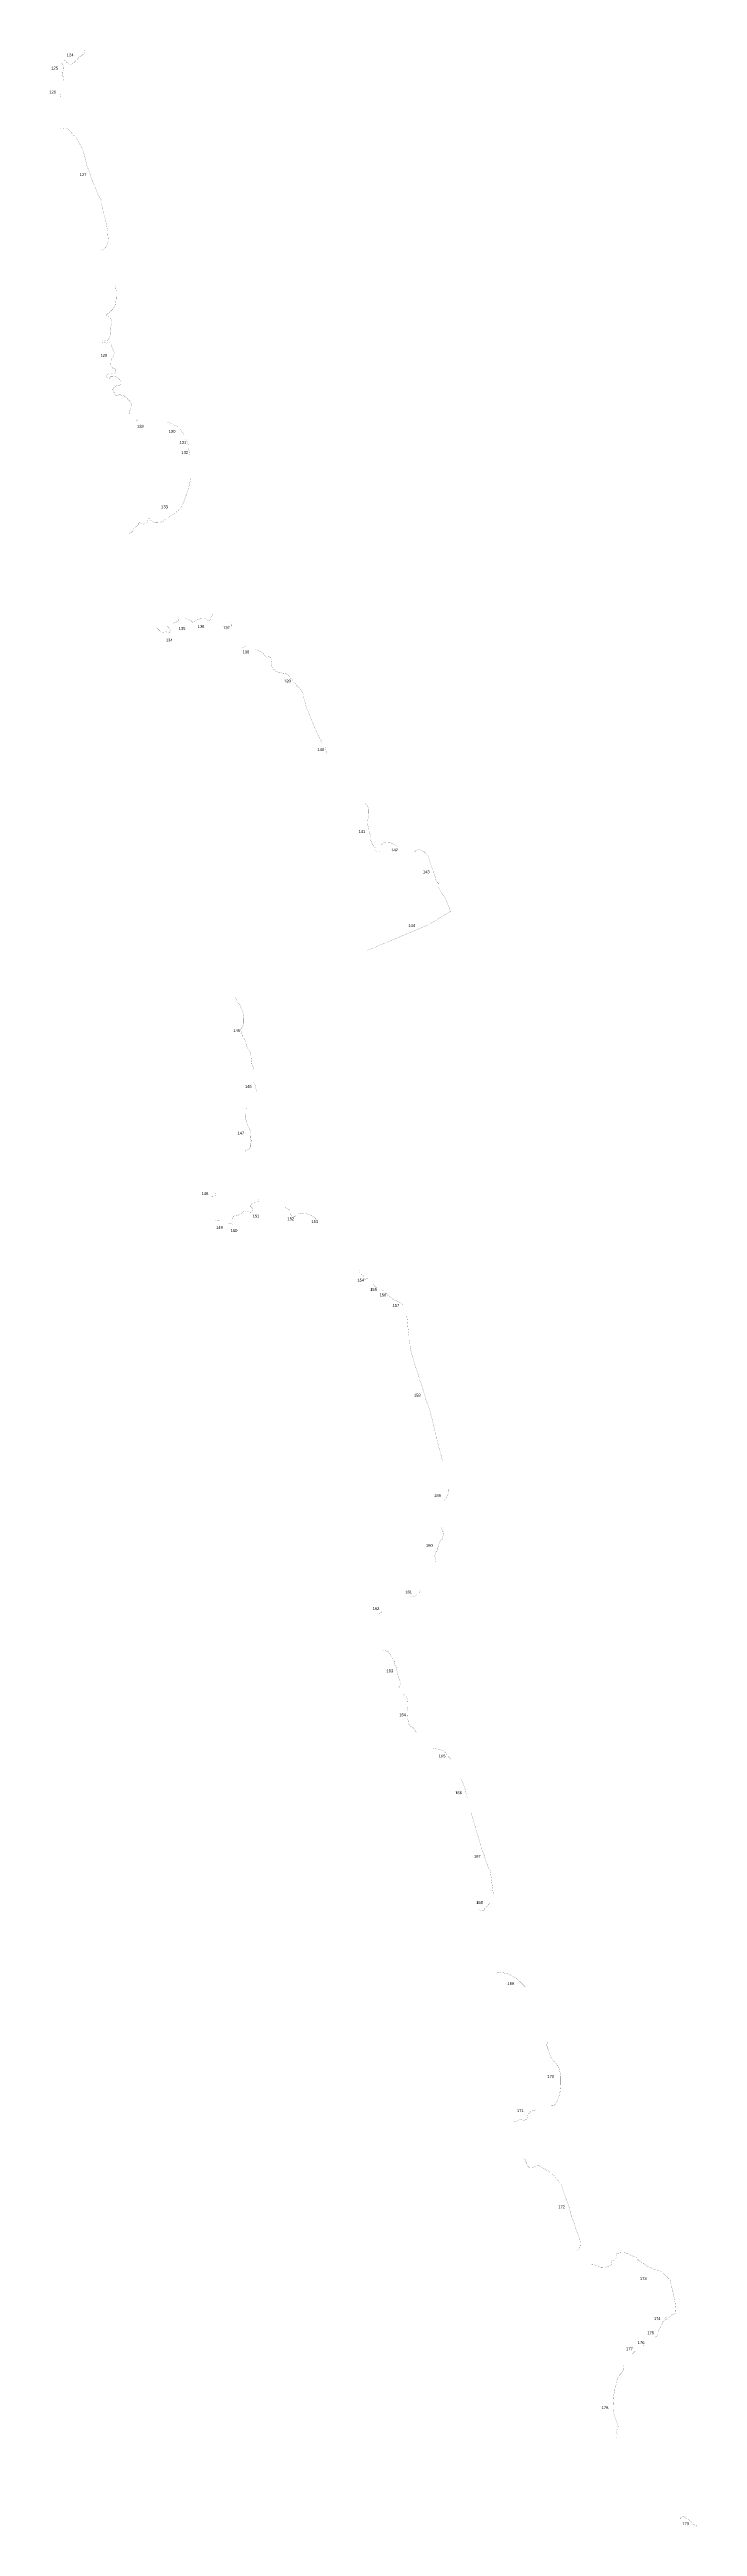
# Model space of a CAD drawing. Header units: metres. Extents: x 254121 to 358116, y 1739230 to 2227325.
# Drawn here: x 277520 to 293265, y 1983806 to 2044046 of the extents above; entities that cross this region are included whole.
import ezdxf

# ---------------------------------------------------------------- set-up
doc = ezdxf.new("R2010")
doc.units = ezdxf.units.M
doc.layers.add('NATURALLY PROTECTED', color=3, linetype='Continuous')
doc.styles.get("Standard").update_dxf_attribs({"font": 'arial.ttf'})

msp = doc.modelspace()

# ---------------------------------------------------------------- linework, layer by layer
at = {"layer": 'NATURALLY PROTECTED', "const_width": 3, "flags": 128}
for points in [[(278358, 2044044), (278364, 2044039), (278371, 2044031), (278375, 2044024), (278377, 2044019), (278380, 2044009), (278381, 2043999), (278382, 2043993), (278380, 2043986), (278377, 2043980), (278357, 2043950), (278351, 2043941), (278343, 2043933), (278333, 2043927), (278327, 2043924), (278311, 2043906), (278297, 2043893), (278291, 2043889), (278281, 2043885), (278264, 2043878), (278253, 2043873), (278241, 2043866), (278227, 2043856), (278220, 2043848), (278216, 2043840), (278211, 2043831), (278199, 2043813), (278189, 2043798), (278183, 2043791), (278171, 2043780), (278145, 2043757), (278125, 2043736), (278103, 2043717), (278086, 2043706), (278052, 2043692), (278030, 2043685), (278022, 2043684), (278016, 2043685), (278011, 2043687), (278003, 2043691), (277995, 2043697), (277985, 2043704), (277969, 2043714), (277962, 2043718), (277956, 2043722), (277951, 2043725), (277944, 2043728), (277939, 2043731), (277932, 2043739), (277927, 2043747), (277922, 2043761), (277916, 2043767), (277910, 2043775), (277895, 2043782), (277879, 2043787), (277870, 2043789), (277861, 2043790)], [(277818, 2043706), (277819, 2043704), (277823, 2043699), (277830, 2043693), (277834, 2043689), (277838, 2043682), (277846, 2043663), (277851, 2043652), (277854, 2043641), (277856, 2043626), (277858, 2043602), (277858, 2043574), (277857, 2043566), (277855, 2043554), (277849, 2043541), (277845, 2043532), (277840, 2043528), (277838, 2043524), (277837, 2043520), (277837, 2043516), (277838, 2043510), (277839, 2043505), (277842, 2043500), (277844, 2043491), (277844, 2043485), (277844, 2043481), (277842, 2043478), (277839, 2043474), (277836, 2043471), (277833, 2043469), (277831, 2043467), (277829, 2043466), (277828, 2043464), (277828, 2043462), (277829, 2043460), (277831, 2043458), (277835, 2043456), (277837, 2043453), (277838, 2043448), (277839, 2043443), (277838, 2043436), (277837, 2043430), (277831, 2043419), (277829, 2043417), (277827, 2043418), (277823, 2043419), (277820, 2043420), (277818, 2043419), (277817, 2043418), (277816, 2043416), (277815, 2043414), (277815, 2043412), (277815, 2043409), (277816, 2043407), (277820, 2043405), (277824, 2043405), (277827, 2043405), (277831, 2043403), (277837, 2043400), (277839, 2043396), (277843, 2043390), (277848, 2043384), (277853, 2043377), (277856, 2043371), (277860, 2043363), (277862, 2043348), (277861, 2043341), (277861, 2043331), (277859, 2043314), (277855, 2043303), (277851, 2043294), (277849, 2043291), (277844, 2043290), (277842, 2043289)], [(277798, 2042970), (277795, 2042953), (277791, 2042935), (277790, 2042926), (277787, 2042913), (277783, 2042908), (277781, 2042905), (277778, 2042903)], [(277785, 2042114), (277791, 2042117), (277818, 2042122), (277862, 2042124), (277904, 2042123), (277941, 2042118), (277972, 2042110), (277996, 2042097), (278046, 2042034), (278079, 2041982), (278131, 2041937), (278158, 2041910), (278189, 2041870), (278202, 2041845), (278221, 2041823), (278241, 2041781), (278250, 2041751), (278272, 2041716), (278298, 2041666), (278329, 2041601), (278350, 2041525), (278366, 2041465), (278382, 2041421), (278391, 2041386), (278397, 2041353), (278414, 2041276), (278425, 2041231), (278475, 2041098), (278499, 2041032), (278523, 2040967), (278545, 2040896), (278579, 2040809), (278620, 2040718), (278646, 2040652), (278667, 2040587), (278691, 2040523), (278708, 2040493), (278718, 2040475), (278733, 2040455), (278749, 2040437), (278767, 2040407), (278774, 2040389), (278778, 2040372), (278780, 2040349), (278780, 2040325), (278781, 2040294), (278789, 2040256), (278795, 2040234), (278801, 2040206), (278814, 2040151), (278828, 2040087), (278848, 2040017), (278865, 2039957), (278873, 2039929), (278886, 2039866), (278902, 2039785), (278921, 2039688), (278933, 2039609), (278936, 2039543), (278943, 2039470), (278948, 2039415), (278948, 2039392), (278944, 2039374), (278936, 2039354), (278924, 2039316), (278906, 2039267), (278891, 2039245), (278867, 2039219), (278839, 2039196), (278809, 2039178), (278781, 2039162), (278777, 2039156)], [(279108, 2038319), (279120, 2038278), (279128, 2038250), (279133, 2038220), (279139, 2038189), (279145, 2038147), (279145, 2038124), (279145, 2038112), (279144, 2038104), (279142, 2038093), (279140, 2038023), (279138, 2037984), (279136, 2037962), (279135, 2037955), (279133, 2037951), (279133, 2037947), (279130, 2037927), (279121, 2037892), (279117, 2037868), (279114, 2037839), (279111, 2037821), (279105, 2037808), (279088, 2037776), (279080, 2037761), (279074, 2037753), (279064, 2037739), (279053, 2037729), (279035, 2037710), (279021, 2037696), (278996, 2037667), (278984, 2037654), (278973, 2037647), (278958, 2037636), (278939, 2037627), (278930, 2037622), (278900, 2037589), (278894, 2037582), (278891, 2037573), (278891, 2037570), (278897, 2037567), (278910, 2037567), (278924, 2037566), (278941, 2037562), (278954, 2037556), (278968, 2037548), (278977, 2037541), (278990, 2037528), (279002, 2037511), (279014, 2037485), (279022, 2037458), (279027, 2037439), (279030, 2037420), (279029, 2037401), (279027, 2037378), (279022, 2037356), (279011, 2037320), (279004, 2037304), (278996, 2037275), (278992, 2037262), (278991, 2037250), (278992, 2037236), (278992, 2037219), (278990, 2037202), (278991, 2037191), (278993, 2037183), (278996, 2037180), (278998, 2037179), (279002, 2037177), (279006, 2037173), (279010, 2037166), (279011, 2037155), (279009, 2037136), (279004, 2037113), (278995, 2037090), (278988, 2037074), (278981, 2037056), (278972, 2037037), (278966, 2037019), (278959, 2037005), (278951, 2036994), (278945, 2036986), (278938, 2036980), (278928, 2036974), (278919, 2036970), (278912, 2036967), (278903, 2036964), (278895, 2036963), (278887, 2036962), (278879, 2036963), (278873, 2036963), (278867, 2036964), (278858, 2036967), (278850, 2036971), (278844, 2036974), (278836, 2036975), (278821, 2036973), (278813, 2036970), (278806, 2036966), (278801, 2036961), (278796, 2036956), (278793, 2036952), (278792, 2036945), (278793, 2036938), (278798, 2036933), (278803, 2036926), (278807, 2036920), (278810, 2036917), (278813, 2036912), (278818, 2036910), (278824, 2036908), (278830, 2036907), (278835, 2036907), (278841, 2036909), (278847, 2036913), (278855, 2036918), (278862, 2036921), (278867, 2036921), (278875, 2036920), (278885, 2036917), (278890, 2036915), (278897, 2036909), (278904, 2036904), (278908, 2036902), (278911, 2036901), (278914, 2036902), (278918, 2036906), (278923, 2036911), (278928, 2036914), (278934, 2036916), (278942, 2036918), (278950, 2036919), (278960, 2036919), (278967, 2036917), (278975, 2036914), (278985, 2036907), (278994, 2036899), (279005, 2036889), (279014, 2036878), (279021, 2036863), (279028, 2036851), (279032, 2036836), (279036, 2036816), (279038, 2036799), (279044, 2036779), (279055, 2036764), (279066, 2036743), (279071, 2036731), (279082, 2036710), (279095, 2036689), (279102, 2036670), (279107, 2036653), (279109, 2036641), (279109, 2036626), (279108, 2036625), (279101, 2036624), (279095, 2036626), (279089, 2036626), (279085, 2036625), (279082, 2036622), (279074, 2036594), (279068, 2036575), (279065, 2036567), (279060, 2036559), (279054, 2036554), (279050, 2036551), (279042, 2036544), (279039, 2036539), (279034, 2036522), (279032, 2036513), (279030, 2036504), (279027, 2036499), (279021, 2036492), (279017, 2036485), (279015, 2036477), (279013, 2036460), (279014, 2036444), (279014, 2036434), (279012, 2036423), (279009, 2036413), (279004, 2036404), (279001, 2036399), (278998, 2036395), (278997, 2036392), (278997, 2036390), (278999, 2036388), (279003, 2036385), (279007, 2036381), (279012, 2036370), (279013, 2036358), (279011, 2036348), (279012, 2036340), (279015, 2036336), (279019, 2036333), (279025, 2036329), (279032, 2036326), (279036, 2036322), (279039, 2036318), (279044, 2036310), (279050, 2036306), (279059, 2036297), (279064, 2036293), (279069, 2036288), (279076, 2036286), (279084, 2036288), (279088, 2036289), (279093, 2036289), (279098, 2036286), (279104, 2036281), (279109, 2036278), (279114, 2036276), (279120, 2036273), (279126, 2036270), (279129, 2036267), (279132, 2036260), (279133, 2036253), (279133, 2036249), (279131, 2036233), (279129, 2036225), (279124, 2036214), (279121, 2036207), (279114, 2036197), (279108, 2036190), (279103, 2036184), (279097, 2036180), (279093, 2036177), (279088, 2036176), (279077, 2036178), (279067, 2036179), (279057, 2036179), (279051, 2036179), (279044, 2036177), (279036, 2036174), (279033, 2036169), (279027, 2036163), (279021, 2036160), (279015, 2036157), (279011, 2036155), (279009, 2036155), (279005, 2036157), (279002, 2036160), (278996, 2036163), (278991, 2036165), (278980, 2036165), (278969, 2036163), (278958, 2036156), (278940, 2036145), (278930, 2036137), (278921, 2036131), (278912, 2036122), (278905, 2036115), (278897, 2036101), (278895, 2036096), (278894, 2036086), (278895, 2036081), (278898, 2036077), (278902, 2036075), (278909, 2036073), (278918, 2036072), (278929, 2036072), (278939, 2036069), (278946, 2036065), (278954, 2036058), (278960, 2036056), (278968, 2036053), (278975, 2036054), (278979, 2036055), (278985, 2036060), (278990, 2036066), (278995, 2036075), (279001, 2036084), (279006, 2036091), (279012, 2036097), (279018, 2036102), (279029, 2036103), (279036, 2036103), (279042, 2036102), (279050, 2036101), (279054, 2036102), (279060, 2036104), (279069, 2036107), (279076, 2036107), (279085, 2036106), (279096, 2036102), (279110, 2036096), (279136, 2036083), (279176, 2036059), (279207, 2036036), (279225, 2036017), (279240, 2035997), (279247, 2035973), (279248, 2035945), (279247, 2035919), (279240, 2035897), (279236, 2035890), (279229, 2035882), (279223, 2035879), (279215, 2035876), (279208, 2035876), (279199, 2035876), (279190, 2035877), (279181, 2035878), (279173, 2035879), (279166, 2035879), (279157, 2035879), (279149, 2035876), (279144, 2035873), (279140, 2035866), (279135, 2035858), (279130, 2035850), (279121, 2035843), (279105, 2035832), (279091, 2035824), (279073, 2035810), (279066, 2035802), (279062, 2035796), (279060, 2035792), (279058, 2035782), (279059, 2035770), (279061, 2035760), (279068, 2035735), (279079, 2035718), (279086, 2035707), (279093, 2035701), (279098, 2035697), (279102, 2035691), (279105, 2035685), (279107, 2035678), (279109, 2035670), (279111, 2035659), (279114, 2035649), (279117, 2035641), (279121, 2035636), (279131, 2035630), (279139, 2035625), (279148, 2035622), (279158, 2035621), (279172, 2035622), (279182, 2035625), (279191, 2035631), (279193, 2035635), (279198, 2035644), (279202, 2035648), (279210, 2035654), (279217, 2035655), (279226, 2035657), (279237, 2035656), (279244, 2035654), (279252, 2035650), (279258, 2035645), (279265, 2035641), (279269, 2035640), (279277, 2035640), (279283, 2035643), (279291, 2035645), (279300, 2035646), (279310, 2035640), (279320, 2035634), (279330, 2035626), (279339, 2035618), (279347, 2035610), (279359, 2035597), (279370, 2035588), (279384, 2035582), (279393, 2035576), (279402, 2035566), (279410, 2035555), (279428, 2035534), (279440, 2035524), (279462, 2035505), (279468, 2035496), (279477, 2035481), (279489, 2035463), (279502, 2035447), (279512, 2035431), (279519, 2035420), (279521, 2035407), (279522, 2035393), (279521, 2035388), (279519, 2035384), (279515, 2035381), (279510, 2035378), (279508, 2035375), (279506, 2035369), (279501, 2035347), (279497, 2035330), (279490, 2035321), (279486, 2035314), (279484, 2035300), (279481, 2035288), (279477, 2035282), (279471, 2035278), (279462, 2035274), (279457, 2035266), (279455, 2035256), (279454, 2035251), (279457, 2035245), (279463, 2035238), (279469, 2035233), (279471, 2035227), (279471, 2035221), (279470, 2035214), (279469, 2035209), (279470, 2035202), (279474, 2035186), (279476, 2035178)], [(279628, 2035032), (279650, 2035032), (279661, 2035035), (279673, 2035044), (279678, 2035050)], [(280298, 2034980), (280338, 2034980), (280396, 2034976), (280458, 2034962), (280515, 2034938), (280590, 2034898), (280650, 2034861), (280689, 2034822), (280722, 2034778), (280741, 2034741), (280765, 2034702), (280772, 2034674)], [(280821, 2034579), (280853, 2034531), (280880, 2034473), (280896, 2034432), (280903, 2034409)], [(280907, 2034343), (280903, 2034328), (280910, 2034298), (280921, 2034244), (280929, 2034195), (280934, 2034159)], [(280951, 2033659), (280946, 2033602), (280933, 2033515), (280915, 2033461), (280906, 2033414), (280891, 2033352), (280874, 2033307), (280856, 2033255), (280836, 2033201), (280820, 2033154), (280795, 2033073), (280786, 2033052), (280747, 2032976), (280719, 2032923), (280689, 2032882), (280651, 2032841), (280595, 2032794), (280550, 2032758), (280504, 2032729), (280476, 2032711), (280457, 2032699), (280438, 2032683), (280424, 2032674), (280416, 2032667), (280395, 2032654), (280386, 2032646), (280367, 2032637), (280361, 2032634), (280352, 2032629), (280340, 2032623), (280333, 2032618), (280318, 2032605), (280302, 2032594), (280294, 2032585), (280283, 2032578), (280270, 2032569), (280255, 2032561), (280223, 2032545), (280202, 2032540), (280184, 2032539), (280148, 2032536), (280120, 2032534), (280102, 2032534), (280080, 2032538), (280056, 2032545), (280025, 2032557), (279998, 2032577), (279979, 2032589), (279971, 2032605), (279964, 2032612), (279962, 2032616), (279961, 2032620), (279960, 2032624), (279960, 2032630), (279959, 2032635), (279957, 2032640), (279955, 2032646), (279955, 2032652), (279955, 2032656), (279954, 2032660), (279951, 2032661), (279945, 2032657), (279941, 2032653), (279939, 2032648), (279935, 2032641), (279930, 2032634), (279922, 2032630), (279916, 2032629), (279906, 2032617), (279900, 2032584), (279893, 2032555), (279880, 2032534), (279863, 2032516), (279854, 2032509), (279843, 2032506), (279834, 2032505), (279822, 2032509), (279814, 2032510), (279806, 2032509), (279799, 2032505), (279792, 2032501), (279785, 2032498), (279773, 2032496), (279766, 2032496), (279761, 2032500), (279758, 2032506), (279756, 2032510), (279752, 2032519), (279734, 2032527), (279714, 2032533), (279702, 2032535), (279692, 2032537), (279685, 2032537), (279678, 2032536), (279675, 2032532), (279673, 2032525), (279674, 2032512), (279674, 2032499), (279671, 2032483), (279666, 2032471), (279661, 2032465), (279657, 2032461), (279648, 2032456), (279639, 2032452), (279629, 2032447), (279608, 2032434), (279598, 2032428), (279591, 2032423), (279582, 2032417), (279576, 2032409), (279569, 2032398), (279564, 2032385), (279559, 2032373), (279553, 2032362), (279544, 2032346), (279536, 2032334), (279527, 2032321), (279515, 2032311), (279494, 2032292), (279483, 2032283), (279467, 2032272), (279454, 2032263), (279452, 2032261)], [(280514, 2030090), (280519, 2030090), (280528, 2030091), (280533, 2030094), (280543, 2030102), (280564, 2030110), (280584, 2030115), (280601, 2030122), (280606, 2030128), (280611, 2030132), (280621, 2030135), (280628, 2030138), (280637, 2030143), (280642, 2030149), (280645, 2030159), (280645, 2030179), (280643, 2030202), (280642, 2030224), (280641, 2030234), (280648, 2030243), (280657, 2030247)], [(280808, 2030224), (280819, 2030219), (280830, 2030213), (280834, 2030210), (280841, 2030206), (280849, 2030202), (280851, 2030200), (280854, 2030200), (280858, 2030199), (280865, 2030198), (280874, 2030196), (280878, 2030195), (280881, 2030194), (280885, 2030192), (280888, 2030191), (280890, 2030189), (280892, 2030189), (280900, 2030188), (280906, 2030187), (280911, 2030186), (280914, 2030185), (280916, 2030180), (280918, 2030174), (280919, 2030172), (280921, 2030172), (280923, 2030172), (280925, 2030172), (280926, 2030172), (280927, 2030171), (280929, 2030170), (280931, 2030166), (280934, 2030165), (280940, 2030163), (280950, 2030158), (280956, 2030154), (280965, 2030147), (280969, 2030144), (280973, 2030140), (280976, 2030136), (280979, 2030132), (280983, 2030126), (280985, 2030122), (280988, 2030119), (280991, 2030118), (280993, 2030118), (280995, 2030120), (280997, 2030123), (281006, 2030129), (281015, 2030132), (281021, 2030133), (281028, 2030134), (281033, 2030134), (281037, 2030137), (281040, 2030140), (281044, 2030148), (281050, 2030154), (281055, 2030158), (281060, 2030160), (281066, 2030162), (281073, 2030164), (281080, 2030164), (281088, 2030165), (281094, 2030167), (281103, 2030170), (281115, 2030175), (281133, 2030180), (281144, 2030186), (281169, 2030195), (281187, 2030201), (281212, 2030207), (281233, 2030212), (281253, 2030214), (281274, 2030212), (281291, 2030210), (281315, 2030201), (281326, 2030196), (281339, 2030186), (281343, 2030183), (281344, 2030181), (281345, 2030177), (281346, 2030173), (281348, 2030170), (281351, 2030166), (281353, 2030164), (281362, 2030164), (281368, 2030164), (281376, 2030161), (281383, 2030160), (281388, 2030158), (281394, 2030156), (281402, 2030158), (281410, 2030162), (281416, 2030170), (281422, 2030176), (281424, 2030186), (281422, 2030191), (281418, 2030197), (281417, 2030205), (281418, 2030212), (281420, 2030217), (281426, 2030220), (281437, 2030227), (281451, 2030240), (281460, 2030248), (281464, 2030263), (281469, 2030279), (281474, 2030295), (281478, 2030305), (281485, 2030311), (281490, 2030313)], [(281901, 2030109), (281919, 2030098), (281936, 2030079), (281947, 2030060), (281951, 2030048), (281951, 2030032), (281944, 2030019), (281942, 2030011)], [(280133, 2029971), (280140, 2029967), (280148, 2029959), (280166, 2029942), (280194, 2029914), (280224, 2029894), (280252, 2029880), (280272, 2029874), (280284, 2029873), (280292, 2029876), (280299, 2029878), (280306, 2029880), (280321, 2029881), (280331, 2029882), (280335, 2029884), (280340, 2029886), (280347, 2029886), (280355, 2029884), (280363, 2029881), (280368, 2029878), (280371, 2029874), (280376, 2029872), (280389, 2029871), (280397, 2029871), (280403, 2029872), (280405, 2029872), (280409, 2029872), (280414, 2029871), (280417, 2029870), (280421, 2029868), (280423, 2029868), (280426, 2029869), (280427, 2029871), (280429, 2029873), (280432, 2029874), (280435, 2029876), (280437, 2029877), (280438, 2029879), (280439, 2029881), (280441, 2029882), (280444, 2029883), (280446, 2029884), (280447, 2029887), (280447, 2029894), (280449, 2029911), (280449, 2029921), (280452, 2029929), (280454, 2029936), (280453, 2029946), (280452, 2029953), (280446, 2029960), (280438, 2029968), (280428, 2029973), (280419, 2029979), (280415, 2029986), (280407, 2029995), (280392, 2030007), (280387, 2030013), (280390, 2030024)], [(282215, 2029489), (282218, 2029499), (282223, 2029507), (282233, 2029517), (282246, 2029524), (282273, 2029535), (282275, 2029536)], [(282510, 2029472), (282530, 2029462), (282550, 2029457), (282570, 2029439), (282585, 2029426), (282593, 2029423), (282603, 2029422), (282616, 2029420), (282629, 2029414), (282640, 2029406), (282649, 2029395), (282673, 2029381), (282715, 2029356), (282731, 2029337), (282746, 2029312), (282760, 2029288), (282779, 2029273), (282798, 2029269), (282849, 2029278), (282862, 2029278), (282877, 2029271), (282896, 2029252), (282915, 2029230), (282924, 2029213), (282926, 2029193), (282920, 2029156), (282913, 2029123), (282906, 2029101), (282914, 2029069), (282924, 2029036), (282941, 2029003), (282992, 2028942), (283044, 2028912), (283167, 2028882), (283233, 2028876), (283264, 2028867), (283293, 2028851), (283314, 2028836), (283341, 2028802), (283382, 2028750), (283402, 2028735), (283412, 2028723), (283418, 2028714), (283425, 2028701), (283428, 2028692), (283443, 2028677), (283462, 2028661), (283485, 2028634), (283512, 2028600), (283540, 2028567), (283557, 2028553), (283577, 2028539), (283588, 2028529), (283596, 2028511), (283640, 2028451), (283658, 2028418), (283677, 2028377), (283694, 2028312), (283706, 2028253), (283723, 2028199), (283738, 2028146), (283751, 2028084), (283767, 2028039), (283799, 2027964), (283847, 2027836), (283873, 2027770), (283901, 2027712), (283927, 2027643), (283986, 2027506), (284063, 2027338), (284100, 2027270), (284138, 2027199)], [(284224, 2027080), (284252, 2026928)], [(285185, 2025718), (285195, 2025697), (285207, 2025681), (285231, 2025665), (285245, 2025641), (285260, 2025620), (285274, 2025588), (285278, 2025563), (285280, 2025535), (285278, 2025495), (285279, 2025474), (285285, 2025444), (285277, 2025388), (285270, 2025354), (285248, 2025324), (285241, 2025310), (285234, 2025277), (285235, 2025241), (285242, 2025217), (285255, 2025188), (285263, 2025149), (285275, 2025085), (285290, 2025024), (285309, 2024957), (285322, 2024897), (285325, 2024838), (285331, 2024795), (285347, 2024750), (285380, 2024700), (285397, 2024674), (285428, 2024637), (285443, 2024618), (285446, 2024607), (285446, 2024586), (285446, 2024575), (285446, 2024564), (285450, 2024553), (285454, 2024543), (285464, 2024536), (285475, 2024531), (285491, 2024528), (285505, 2024528), (285518, 2024529), (285532, 2024534)], [(285580, 2024692), (285587, 2024704), (285605, 2024720), (285624, 2024747), (285664, 2024766), (285700, 2024772), (285750, 2024770), (285796, 2024758), (285830, 2024739), (285867, 2024725), (285891, 2024712), (285910, 2024700), (285929, 2024689), (285946, 2024678), (285965, 2024666), (285980, 2024655)], [(286344, 2024477), (286369, 2024501), (286390, 2024521), (286405, 2024542), (286427, 2024565), (286459, 2024585), (286496, 2024595), (286537, 2024588), (286621, 2024538), (286686, 2024467), (286725, 2024404), (286758, 2024301), (286798, 2024181), (286834, 2024085), (286859, 2024028), (286871, 2023976), (286898, 2023921), (286910, 2023849), (286931, 2023802), (286952, 2023783), (286967, 2023769), (286983, 2023754)], [(286970, 2023665), (286989, 2023631), (287084, 2023480), (287157, 2023362), (287211, 2023226), (287264, 2023088), (286770, 2022783), (286732, 2022767), (286703, 2022749), (285276, 2022148), (285252, 2022132)], [(282046, 2020986), (282056, 2020933), (282083, 2020884), (282120, 2020833), (282158, 2020780), (282183, 2020728), (282209, 2020649), (282220, 2020615), (282231, 2020562), (282240, 2020500), (282240, 2020408), (282240, 2020359), (282233, 2020339), (282211, 2020289), (282170, 2020220), (282169, 2020200), (282187, 2020138), (282198, 2020101), (282201, 2020060), (282209, 2020033), (282229, 2020010), (282244, 2020001), (282262, 2019970), (282280, 2019917), (282302, 2019839), (282317, 2019787), (282323, 2019774), (282348, 2019736), (282370, 2019703), (282392, 2019669), (282403, 2019644), (282410, 2019602), (282414, 2019576), (282416, 2019535), (282420, 2019507), (282427, 2019454), (282431, 2019418), (282436, 2019384), (282442, 2019350), (282446, 2019334), (282459, 2019313), (282470, 2019295), (282479, 2019273), (282485, 2019252), (282487, 2019234), (282489, 2019213), (282489, 2019206)], [(282483, 2018917), (282495, 2018898), (282504, 2018880), (282514, 2018858), (282520, 2018836), (282528, 2018807), (282538, 2018772), (282542, 2018764), (282545, 2018760), (282548, 2018752), (282548, 2018745), (282545, 2018740), (282540, 2018730), (282539, 2018719), (282540, 2018703)], [(282310, 2018311), (282306, 2018303), (282297, 2018279), (282293, 2018275), (282289, 2018271), (282284, 2018267), (282281, 2018261), (282279, 2018255), (282277, 2018249), (282277, 2018244), (282280, 2018235), (282280, 2018227), (282279, 2018214), (282279, 2018207), (282279, 2018202), (282279, 2018195), (282279, 2018191), (282277, 2018180), (282277, 2018172), (282279, 2018166), (282285, 2018159), (282286, 2018153), (282285, 2018147), (282282, 2018144), (282278, 2018140), (282276, 2018133), (282275, 2018125), (282274, 2018108), (282276, 2018088), (282275, 2018081), (282274, 2018072), (282276, 2018066), (282279, 2018060), (282283, 2018056), (282285, 2018050), (282286, 2018040), (282290, 2018028), (282297, 2018007), (282304, 2017982), (282308, 2017970), (282310, 2017962), (282313, 2017955), (282315, 2017944), (282317, 2017933), (282321, 2017916), (282325, 2017906), (282330, 2017901), (282332, 2017895), (282335, 2017887), (282336, 2017877), (282346, 2017855), (282352, 2017850), (282358, 2017845), (282361, 2017838), (282365, 2017827), (282367, 2017822), (282371, 2017818), (282373, 2017817), (282375, 2017814), (282376, 2017809), (282376, 2017804), (282377, 2017799), (282380, 2017794), (282382, 2017789), (282387, 2017778), (282390, 2017768), (282393, 2017751), (282397, 2017739), (282398, 2017730), (282398, 2017721), (282399, 2017715), (282403, 2017704), (282406, 2017690), (282407, 2017676), (282407, 2017665), (282406, 2017643), (282404, 2017614), (282404, 2017584), (282406, 2017564), (282410, 2017546), (282416, 2017529), (282420, 2017517), (282420, 2017510), (282419, 2017497), (282417, 2017478), (282417, 2017463), (282415, 2017455), (282409, 2017444), (282406, 2017437), (282404, 2017428), (282402, 2017411), (282398, 2017404), (282396, 2017400), (282394, 2017388), (282394, 2017377), (282397, 2017360), (282395, 2017350), (282392, 2017340), (282386, 2017327), (282379, 2017317), (282369, 2017305), (282361, 2017297), (282351, 2017290), (282344, 2017287), (282335, 2017284), (282323, 2017284), (282314, 2017282), (282301, 2017279), (282292, 2017273), (282287, 2017268), (282283, 2017262), (282282, 2017254), (282281, 2017250), (282279, 2017246), (282274, 2017242), (282269, 2017234)], [(281542, 2016231), (281545, 2016222), (281547, 2016211), (281548, 2016196), (281546, 2016184), (281545, 2016177), (281543, 2016167), (281542, 2016161), (281536, 2016157), (281531, 2016156), (281526, 2016155), (281516, 2016156), (281508, 2016156), (281502, 2016156), (281496, 2016154), (281492, 2016152), (281482, 2016151), (281463, 2016151)], [(281994, 2015583), (281993, 2015584), (281988, 2015592), (281977, 2015600), (281975, 2015608), (281974, 2015616), (281971, 2015622), (281969, 2015627), (281969, 2015632), (281969, 2015636), (281971, 2015640), (281975, 2015650), (281982, 2015657), (281987, 2015663), (281998, 2015672), (282009, 2015676), (282023, 2015681), (282037, 2015685), (282053, 2015689), (282065, 2015695), (282069, 2015696), (282073, 2015697), (282078, 2015697), (282083, 2015697), (282089, 2015694), (282096, 2015694), (282099, 2015696), (282106, 2015700), (282112, 2015702), (282118, 2015704), (282128, 2015709), (282137, 2015711), (282142, 2015713), (282147, 2015716), (282152, 2015717), (282158, 2015717), (282165, 2015718), (282170, 2015720), (282176, 2015724), (282178, 2015729), (282180, 2015734), (282184, 2015739), (282189, 2015744), (282195, 2015748), (282200, 2015753), (282203, 2015757), (282206, 2015762), (282208, 2015766), (282212, 2015770), (282216, 2015771), (282222, 2015772), (282227, 2015774), (282232, 2015777), (282238, 2015782), (282241, 2015785), (282245, 2015787), (282251, 2015789), (282258, 2015790), (282264, 2015792), (282271, 2015794), (282281, 2015797), (282290, 2015799), (282302, 2015800), (282309, 2015801), (282318, 2015800), (282327, 2015796), (282331, 2015793), (282339, 2015792), (282344, 2015791), (282352, 2015788), (282362, 2015785), (282374, 2015779), (282382, 2015774), (282390, 2015773), (282398, 2015771), (282407, 2015770), (282416, 2015771), (282424, 2015773), (282430, 2015778), (282436, 2015786), (282440, 2015795), (282444, 2015805), (282451, 2015818), (282455, 2015829), (282456, 2015836), (282456, 2015840), (282457, 2015847), (282459, 2015854), (282459, 2015860), (282457, 2015864), (282453, 2015867), (282442, 2015878), (282427, 2015891), (282413, 2015900), (282410, 2015910), (282411, 2015919), (282413, 2015932), (282419, 2015948), (282428, 2015963), (282440, 2015975), (282452, 2015985), (282467, 2015994), (282484, 2016003), (282498, 2016009), (282513, 2016013), (282531, 2016016), (282544, 2016017), (282556, 2016017), (282568, 2016018), (282580, 2016020), (282587, 2016020), (282595, 2016022), (282600, 2016026), (282604, 2016031), (282605, 2016037), (282604, 2016042), (282599, 2016049), (282595, 2016054), (282592, 2016059), (282592, 2016063), (282602, 2016064), (282606, 2016069), (282608, 2016076), (282608, 2016095), (282613, 2016107), (282620, 2016115), (282625, 2016118)], [(283231, 2015909), (283243, 2015900), (283297, 2015858), (283325, 2015838), (283354, 2015819), (283364, 2015788), (283365, 2015747), (283367, 2015736), (283376, 2015720), (283386, 2015713), (283391, 2015700), (283399, 2015692), (283411, 2015688), (283429, 2015685), (283443, 2015676), (283461, 2015665), (283475, 2015663), (283492, 2015668), (283508, 2015685), (283513, 2015694)], [(283556, 2015726), (283621, 2015747), (283659, 2015740), (283700, 2015734), (283740, 2015736), (283781, 2015727), (283830, 2015708), (283884, 2015687), (283925, 2015663), (283967, 2015634), (283996, 2015603), (284000, 2015596)], [(281560, 2015568), (281567, 2015569), (281574, 2015572), (281580, 2015575), (281583, 2015577), (281587, 2015578), (281590, 2015577), (281594, 2015575), (281596, 2015574), (281602, 2015573), (281606, 2015575), (281609, 2015577), (281613, 2015578), (281618, 2015576), (281624, 2015572), (281634, 2015567), (281640, 2015562), (281646, 2015552), (281654, 2015542), (281656, 2015540)], [(281861, 2015480), (281865, 2015483), (281877, 2015491), (281881, 2015493), (281889, 2015493), (281893, 2015493), (281897, 2015493), (281901, 2015494), (281904, 2015495), (281910, 2015495), (281920, 2015493), (281927, 2015490), (281934, 2015486), (281941, 2015481), (281950, 2015476), (281955, 2015470), (281959, 2015461), (281961, 2015452), (281964, 2015445)], [(285039, 2014372), (285047, 2014351), (285050, 2014333), (285048, 2014313), (285052, 2014299), (285074, 2014275), (285123, 2014234), (285150, 2014217), (285161, 2014204), (285163, 2014194), (285162, 2014175), (285165, 2014156), (285176, 2014143), (285195, 2014140), (285215, 2014148), (285238, 2014152), (285252, 2014149), (285258, 2014146)], [(285385, 2014033), (285392, 2014018), (285400, 2014005), (285408, 2013989), (285415, 2013974), (285426, 2013959), (285450, 2013941), (285467, 2013933), (285473, 2013931), (285485, 2013926)], [(285589, 2013895), (285591, 2013893), (285628, 2013865), (285637, 2013858)], [(285689, 2013810), (285717, 2013784), (285740, 2013753), (285771, 2013726), (285791, 2013711), (285821, 2013689), (285835, 2013677), (285853, 2013657), (285870, 2013645), (285886, 2013637), (285906, 2013632), (285937, 2013625), (285951, 2013617), (285974, 2013606), (285985, 2013598), (286000, 2013591), (286016, 2013581), (286039, 2013570), (286051, 2013563), (286073, 2013553), (286085, 2013542), (286102, 2013515), (286103, 2013513)], [(286198, 2013261), (286214, 2013138), (286231, 2012953), (286255, 2012761), (286253, 2012736), (286255, 2012698), (286257, 2012656), (286267, 2012614), (286278, 2012564), (286283, 2012495), (286302, 2012391), (286331, 2012289), (286375, 2012141), (286414, 2012015), (286429, 2011962), (286485, 2011816), (286514, 2011694), (286559, 2011578), (286596, 2011456), (286634, 2011339), (286654, 2011248), (286680, 2011174), (286716, 2011081), (286734, 2011028), (286755, 2010959), (286776, 2010893), (286784, 2010861), (286794, 2010815), (286811, 2010761), (286816, 2010733), (286827, 2010688), (286842, 2010622), (286860, 2010545), (286872, 2010509), (286884, 2010449), (286899, 2010386), (286906, 2010359), (286928, 2010279), (286947, 2010181), (286972, 2010084), (287008, 2009961), (287034, 2009859), (287056, 2009775), (287074, 2009713), (287074, 2009711)], [(287224, 2009028), (287222, 2008998), (287209, 2008944), (287190, 2008883), (287171, 2008844), (287147, 2008805), (287119, 2008765), (287094, 2008738), (287091, 2008734), (287089, 2008730)], [(287033, 2008101), (287045, 2008076), (287055, 2008051), (287066, 2008014), (287074, 2008007), (287084, 2007998), (287089, 2007989), (287092, 2007976), (287093, 2007963), (287093, 2007943), (287091, 2007911), (287079, 2007876), (287069, 2007844), (287066, 2007830), (287062, 2007820), (287055, 2007811), (287044, 2007804), (287035, 2007800), (287031, 2007795), (287028, 2007788), (287012, 2007770), (287001, 2007760), (286997, 2007752), (286995, 2007743), (286991, 2007720), (286983, 2007692), (286981, 2007677), (286977, 2007668), (286973, 2007662), (286969, 2007655), (286965, 2007646), (286962, 2007637), (286955, 2007618), (286948, 2007597), (286949, 2007584), (286946, 2007566), (286939, 2007544), (286932, 2007527), (286923, 2007517), (286909, 2007498), (286901, 2007488), (286898, 2007472), (286887, 2007437), (286882, 2007424), (286881, 2007415), (286882, 2007405), (286884, 2007393), (286893, 2007374), (286899, 2007357), (286905, 2007340), (286909, 2007327), (286911, 2007309), (286910, 2007296), (286908, 2007274), (286901, 2007257), (286892, 2007242)], [(286533, 2006586), (286533, 2006583), (286529, 2006563), (286519, 2006542), (286508, 2006525), (286491, 2006505), (286472, 2006484), (286445, 2006462), (286426, 2006450), (286402, 2006440), (286392, 2006435), (286383, 2006433), (286373, 2006430), (286359, 2006426), (286340, 2006424), (286319, 2006426), (286302, 2006427), (286291, 2006433)], [(285602, 2006069), (285602, 2006068), (285601, 2006065), (285599, 2006063), (285597, 2006060), (285596, 2006058), (285593, 2006051), (285589, 2006046), (285586, 2006040), (285585, 2006037), (285582, 2006035), (285580, 2006034), (285577, 2006034), (285576, 2006035), (285574, 2006035), (285571, 2006035), (285568, 2006034), (285565, 2006033), (285562, 2006030), (285560, 2006029), (285555, 2006028), (285550, 2006025), (285543, 2006022), (285538, 2006018), (285534, 2006017), (285530, 2006017), (285524, 2006016), (285520, 2006014), (285513, 2006013), (285508, 2006012), (285504, 2006013), (285498, 2006014), (285494, 2006015), (285489, 2006018), (285486, 2006021)], [(285630, 2005105), (285632, 2005106), (285639, 2005108), (285644, 2005110), (285649, 2005112), (285653, 2005114), (285658, 2005115), (285664, 2005115), (285669, 2005116), (285675, 2005114), (285681, 2005111), (285688, 2005105), (285695, 2005099), (285701, 2005095), (285705, 2005094), (285710, 2005095), (285716, 2005097), (285718, 2005097), (285721, 2005097), (285724, 2005096), (285727, 2005093), (285730, 2005088), (285733, 2005086), (285739, 2005084), (285748, 2005082), (285753, 2005080), (285759, 2005076), (285765, 2005068), (285773, 2005058), (285780, 2005049), (285782, 2005042), (285785, 2005035), (285789, 2005030), (285798, 2005021), (285802, 2005014), (285806, 2005005), (285808, 2005001), (285812, 2004998), (285814, 2004996), (285818, 2004990), (285822, 2004986), (285826, 2004981), (285829, 2004977), (285832, 2004972), (285835, 2004966), (285838, 2004962), (285841, 2004958), (285843, 2004955), (285846, 2004953), (285848, 2004952), (285849, 2004950), (285850, 2004947), (285852, 2004943), (285853, 2004938), (285855, 2004935), (285858, 2004930), (285861, 2004926), (285862, 2004923), (285862, 2004919), (285863, 2004916), (285864, 2004913), (285867, 2004908), (285868, 2004905), (285867, 2004901), (285869, 2004897), (285871, 2004894), (285873, 2004890), (285877, 2004887), (285880, 2004884), (285882, 2004881), (285886, 2004876), (285888, 2004870), (285890, 2004864), (285892, 2004861), (285893, 2004856), (285895, 2004851), (285895, 2004847), (285894, 2004842), (285894, 2004842), (285893, 2004822), (285894, 2004800), (285898, 2004779), (285903, 2004762), (285908, 2004757), (285912, 2004753), (285916, 2004745), (285919, 2004737), (285924, 2004724), (285928, 2004716), (285934, 2004709), (285939, 2004704), (285942, 2004699), (285943, 2004694), (285944, 2004684), (285945, 2004675), (285947, 2004660), (285950, 2004653), (285954, 2004642), (285960, 2004632), (285965, 2004619), (285968, 2004607), (285970, 2004597), (285970, 2004588), (285972, 2004582), (285978, 2004573), (285980, 2004565), (285982, 2004552), (285984, 2004549), (285986, 2004546), (285987, 2004545), (285987, 2004543), (285987, 2004542), (285987, 2004538), (285987, 2004534), (285988, 2004532), (285988, 2004530), (285988, 2004530), (285986, 2004529), (285985, 2004528), (285985, 2004526), (285985, 2004522), (285985, 2004517), (285985, 2004512), (285987, 2004507), (285987, 2004502), (285987, 2004498), (285987, 2004491), (285988, 2004486), (286005, 2004433), (286023, 2004398), (286024, 2004395), (286027, 2004387), (286030, 2004377), (286036, 2004364), (286040, 2004355), (286044, 2004351), (286047, 2004346), (286046, 2004337), (286046, 2004325), (286043, 2004307), (286040, 2004289), (286037, 2004270), (286037, 2004256), (286035, 2004244), (286029, 2004235), (286024, 2004225), (286017, 2004217), (286007, 2004210), (286004, 2004207)], [(286106, 2004043), (286119, 2004040), (286138, 2004031), (286167, 2004007), (286190, 2003980), (286204, 2003961), (286213, 2003943), (286216, 2003927), (286224, 2003898), (286230, 2003850), (286230, 2003794), (286229, 2003734), (286225, 2003695), (286215, 2003637), (286217, 2003580), (286216, 2003551), (286221, 2003505), (286225, 2003453), (286232, 2003426), (286235, 2003387), (286239, 2003351), (286245, 2003331), (286250, 2003319), (286259, 2003303), (286273, 2003286), (286281, 2003276), (286301, 2003261), (286327, 2003249), (286352, 2003236), (286374, 2003211), (286392, 2003182), (286401, 2003164), (286406, 2003152), (286411, 2003143), (286418, 2003135), (286428, 2003126), (286439, 2003121), (286453, 2003112)], [(286836, 2002729), (286931, 2002715), (286968, 2002711), (287017, 2002699), (287055, 2002685), (287097, 2002662), (287116, 2002646), (287146, 2002616), (287169, 2002578), (287206, 2002535), (287247, 2002491), (287269, 2002457)], [(287527, 2001976), (287541, 2001945), (287571, 2001869), (287599, 2001799), (287613, 2001758), (287622, 2001715), (287629, 2001679), (287647, 2001623), (287657, 2001581), (287673, 2001521), (287675, 2001515)], [(287770, 2001157), (287770, 2001155), (287778, 2001131), (287791, 2001069), (287820, 2000973), (287848, 2000883), (287858, 2000852), (287869, 2000813), (287879, 2000768), (287900, 2000707), (287909, 2000671), (287921, 2000629), (287933, 2000595), (287941, 2000560), (287954, 2000524), (287963, 2000496), (287982, 2000436), (287997, 2000371), (288011, 2000323), (288028, 2000260), (288058, 2000196), (288072, 2000162), (288078, 2000149), (288091, 2000111), (288099, 2000076), (288113, 2000033), (288126, 1999993), (288147, 1999935), (288173, 1999852), (288202, 1999797), (288226, 1999762), (288231, 1999756), (288306, 1999173)], [(288246, 1998986), (288226, 1998968), (288204, 1998952), (288201, 1998949), (288199, 1998946), (288192, 1998939), (288189, 1998935), (288186, 1998931), (288183, 1998928), (288181, 1998925), (288178, 1998925), (288176, 1998925), (288173, 1998923), (288170, 1998919), (288167, 1998913), (288166, 1998908), (288164, 1998901), (288161, 1998896), (288157, 1998893), (288154, 1998890), (288149, 1998886), (288145, 1998883), (288144, 1998879), (288143, 1998874), (288141, 1998871), (288139, 1998869), (288135, 1998867), (288133, 1998866), (288128, 1998864), (288124, 1998863), (288119, 1998860), (288114, 1998857), (288110, 1998852), (288106, 1998849), (288102, 1998846), (288099, 1998844), (288096, 1998841), (288093, 1998838), (288091, 1998834), (288089, 1998829), (288088, 1998825), (288089, 1998822), (288091, 1998819), (288091, 1998816), (288090, 1998813), (288089, 1998810), (288087, 1998808), (288083, 1998806), (288079, 1998802), (288076, 1998798), (288073, 1998795), (288069, 1998792), (288064, 1998789), (288059, 1998787), (288052, 1998782), (288049, 1998781), (288043, 1998779), (288041, 1998778), (288033, 1998777), (288031, 1998777), (288027, 1998777), (288022, 1998776), (288020, 1998775), (288015, 1998774), (288012, 1998774), (288006, 1998775), (288001, 1998776), (287998, 1998778), (287992, 1998781), (287987, 1998784), (287984, 1998789), (287981, 1998795), (287978, 1998799), (287976, 1998802), (287975, 1998805), (287972, 1998807), (287969, 1998809), (287964, 1998811), (287960, 1998814), (287957, 1998818), (287955, 1998823), (287955, 1998826), (287955, 1998830), (287955, 1998832), (287956, 1998836), (287955, 1998838), (287953, 1998839), (287951, 1998840), (287949, 1998841)], [(288364, 1997260), (288466, 1997287), (288508, 1997282), (288559, 1997267), (288610, 1997256), (288669, 1997240), (288739, 1997210), (288824, 1997158), (288893, 1997107), (288956, 1997053), (289014, 1996994), (289094, 1996917), (289094, 1996916)], [(289627, 1995592), (289628, 1995578), (289629, 1995565), (289629, 1995556), (289623, 1995550), (289609, 1995544), (289602, 1995538), (289597, 1995530), (289598, 1995521), (289605, 1995500), (289627, 1995433), (289646, 1995377), (289658, 1995346), (289670, 1995311), (289679, 1995280), (289695, 1995237), (289710, 1995205), (289717, 1995192), (289725, 1995183), (289743, 1995160), (289779, 1995119), (289826, 1995065), (289880, 1994997), (289911, 1994929), (289945, 1994753), (289945, 1994554), (289933, 1994407), (289901, 1994268), (289858, 1994145), (289820, 1994092), (289801, 1994069), (289787, 1994056), (289774, 1994046), (289762, 1994041), (289749, 1994036), (289734, 1994036), (289724, 1994035), (289717, 1994037), (289714, 1994039)], [(289343, 1993952), (289343, 1993951), (289342, 1993946), (289341, 1993943), (289340, 1993940), (289337, 1993937), (289333, 1993935), (289330, 1993933), (289327, 1993930), (289323, 1993928), (289319, 1993925), (289315, 1993923), (289312, 1993921), (289309, 1993918), (289306, 1993914), (289303, 1993911), (289298, 1993909), (289294, 1993909), (289290, 1993910), (289287, 1993911), (289283, 1993913), (289281, 1993913), (289279, 1993913), (289276, 1993913), (289264, 1993911), (289258, 1993913), (289252, 1993914), (289248, 1993914), (289244, 1993914), (289241, 1993911), (289238, 1993911), (289234, 1993912), (289231, 1993913), (289229, 1993912), (289224, 1993908), (289218, 1993902), (289207, 1993890), (289197, 1993881), (289195, 1993877), (289193, 1993873), (289190, 1993868), (289186, 1993864), (289183, 1993861), (289179, 1993859), (289174, 1993856), (289170, 1993855), (289165, 1993853), (289161, 1993851), (289158, 1993848), (289155, 1993845), (289151, 1993838), (289147, 1993828), (289145, 1993815), (289144, 1993809), (289137, 1993796), (289135, 1993791), (289132, 1993782), (289130, 1993775), (289130, 1993768), (289129, 1993757), (289128, 1993749), (289125, 1993735), (289123, 1993726), (289120, 1993716), (289113, 1993701), (289111, 1993695), (289108, 1993692), (289106, 1993691), (289104, 1993691), (289100, 1993693), (289095, 1993695), (289091, 1993697), (289086, 1993697), (289079, 1993695), (289072, 1993690), (289068, 1993688), (289061, 1993688), (289054, 1993689), (289046, 1993688), (289038, 1993688), (289033, 1993690), (289028, 1993692), (289025, 1993695), (289022, 1993699), (289020, 1993702), (289018, 1993705), (289011, 1993707), (289000, 1993709), (288990, 1993711), (288984, 1993712), (288976, 1993711), (288968, 1993710), (288958, 1993708), (288945, 1993704), (288939, 1993699), (288923, 1993690), (288912, 1993681), (288904, 1993673), (288895, 1993668), (288887, 1993661), (288881, 1993655), (288877, 1993651), (288871, 1993647), (288866, 1993645), (288860, 1993644), (288855, 1993644), (288850, 1993644), (288846, 1993644), (288842, 1993645), (288834, 1993646), (288829, 1993648), (288824, 1993652), (288816, 1993660), (288811, 1993664), (288807, 1993670), (288804, 1993674)], [(289016, 1992765), (289018, 1992761), (289021, 1992758), (289025, 1992757), (289030, 1992756), (289035, 1992754), (289041, 1992751), (289047, 1992749), (289053, 1992746), (289058, 1992742), (289061, 1992738), (289069, 1992731), (289075, 1992727), (289079, 1992722), (289082, 1992718), (289085, 1992711), (289089, 1992704), (289091, 1992697), (289095, 1992688), (289097, 1992676), (289101, 1992668), (289105, 1992663), (289110, 1992655), (289111, 1992645), (289114, 1992620), (289115, 1992614), (289118, 1992607), (289119, 1992603), (289126, 1992592), (289134, 1992579), (289144, 1992568), (289150, 1992560), (289160, 1992550), (289167, 1992546), (289170, 1992543), (289173, 1992539), (289178, 1992535), (289185, 1992532), (289192, 1992528), (289202, 1992524), (289209, 1992522), (289218, 1992522), (289227, 1992523), (289234, 1992523), (289244, 1992525), (289250, 1992527), (289255, 1992530), (289261, 1992538), (289264, 1992542), (289267, 1992545), (289271, 1992547), (289279, 1992550), (289289, 1992552), (289295, 1992554), (289301, 1992555), (289307, 1992555), (289316, 1992553), (289323, 1992551), (289330, 1992550), (289333, 1992551), (289335, 1992553), (289343, 1992560), (289347, 1992567), (289349, 1992571), (289354, 1992574), (289358, 1992577), (289366, 1992580), (289374, 1992583), (289385, 1992584), (289396, 1992586), (289422, 1992576), (289446, 1992561), (289551, 1992497), (289585, 1992476), (289607, 1992470), (289624, 1992465), (289641, 1992452), (289696, 1992409), (289731, 1992374), (289775, 1992342), (289816, 1992295), (289874, 1992219), (289909, 1992172), (289922, 1992159), (289940, 1992142), (289954, 1992124), (289963, 1992104), (290017, 1991940), (290062, 1991808), (290089, 1991730), (290121, 1991637), (290143, 1991574), (290158, 1991530), (290175, 1991460), (290203, 1991347), (290212, 1991312), (290223, 1991288), (290233, 1991277), (290241, 1991266), (290251, 1991241), (290271, 1991172), (290294, 1991112), (290307, 1991069), (290321, 1991018), (290337, 1990978), (290360, 1990922), (290382, 1990870), (290399, 1990820), (290407, 1990795), (290418, 1990710), (290418, 1990662), (290412, 1990615), (290395, 1990570), (290374, 1990537), (290358, 1990521), (290349, 1990518)], [(290686, 1990181), (290691, 1990179), (290698, 1990178), (290705, 1990178), (290711, 1990178), (290718, 1990177), (290729, 1990175), (290738, 1990175), (290744, 1990173), (290747, 1990172), (290752, 1990169), (290757, 1990168), (290761, 1990167), (290766, 1990167), (290774, 1990165), (290781, 1990160), (290786, 1990157), (290790, 1990153), (290794, 1990153), (290802, 1990150), (290810, 1990148), (290818, 1990145), (290829, 1990143), (290840, 1990141), (290853, 1990135), (290861, 1990132), (290869, 1990127), (290876, 1990125), (290883, 1990122), (290889, 1990118), (290895, 1990116), (290904, 1990112), (290913, 1990108), (290925, 1990105), (290935, 1990103), (290949, 1990103), (290958, 1990103), (290968, 1990105), (290976, 1990106), (290985, 1990107), (290996, 1990108), (291007, 1990108), (291016, 1990107), (291025, 1990109), (291031, 1990111), (291039, 1990114), (291050, 1990121), (291062, 1990125), (291072, 1990128), (291081, 1990132), (291081, 1990132), (291097, 1990136), (291122, 1990143), (291132, 1990149), (291141, 1990156), (291151, 1990159), (291162, 1990165), (291167, 1990175), (291170, 1990183), (291167, 1990191), (291165, 1990197), (291165, 1990209), (291168, 1990228), (291174, 1990246), (291177, 1990256), (291186, 1990267), (291196, 1990274), (291207, 1990278), (291218, 1990278), (291229, 1990275), (291241, 1990272), (291250, 1990272), (291255, 1990277), (291259, 1990284), (291265, 1990293), (291283, 1990330), (291288, 1990348), (291294, 1990367), (291296, 1990393), (291297, 1990397), (291296, 1990406), (291296, 1990412), (291298, 1990418), (291301, 1990424), (291306, 1990434), (291310, 1990441), (291326, 1990447), (291332, 1990450), (291341, 1990453), (291351, 1990455), (291365, 1990457), (291384, 1990460), (291400, 1990462), (291416, 1990463), (291436, 1990464), (291453, 1990465), (291470, 1990465), (291492, 1990462), (291510, 1990460), (291524, 1990455), (291541, 1990452), (291556, 1990449), (291565, 1990446), (291575, 1990443), (291583, 1990439), (291597, 1990431), (291604, 1990426), (291631, 1990412), (291642, 1990403), (291677, 1990389), (291706, 1990372), (291722, 1990368), (291737, 1990365), (291764, 1990356), (291780, 1990344), (291789, 1990331), (291799, 1990320), (291815, 1990299), (291827, 1990290), (291835, 1990281), (291846, 1990272), (291854, 1990262), (291863, 1990256), (291873, 1990248), (291881, 1990243), (291898, 1990230), (291915, 1990224), (291925, 1990223), (291947, 1990209), (291967, 1990191), (291989, 1990179), (292020, 1990154), (292040, 1990139), (292058, 1990131), (292074, 1990122), (292111, 1990107), (292124, 1990101), (292140, 1990097), (292151, 1990091), (292165, 1990083), (292186, 1990071), (292215, 1990053), (292238, 1990046), (292289, 1990040), (292340, 1990026), (292386, 1990008), (292399, 1990000), (292405, 1989996), (292423, 1989980), (292452, 1989946), (292477, 1989919), (292505, 1989896), (292538, 1989871), (292547, 1989860), (292551, 1989852), (292554, 1989845), (292559, 1989839), (292567, 1989832), (292578, 1989825), (292587, 1989817), (292597, 1989806), (292648, 1989593), (292685, 1989444), (292721, 1989254), (292737, 1989107), (292728, 1989000), (292727, 1988996), (292727, 1988992), (292726, 1988989), (292724, 1988986), (292723, 1988983), (292720, 1988981), (292714, 1988980), (292709, 1988978), (292704, 1988976), (292698, 1988974), (292694, 1988973), (292690, 1988971), (292686, 1988971), (292681, 1988970), (292676, 1988970), (292671, 1988971), (292668, 1988971), (292664, 1988971), (292661, 1988971), (292657, 1988969), (292653, 1988967), (292648, 1988965), (292646, 1988963), (292644, 1988962), (292643, 1988960), (292642, 1988958), (292640, 1988958), (292637, 1988957), (292636, 1988957), (292633, 1988956), (292632, 1988954), (292631, 1988952), (292630, 1988950), (292628, 1988947), (292626, 1988945), (292623, 1988943), (292619, 1988941), (292615, 1988939), (292611, 1988934), (292602, 1988918), (292594, 1988906), (292590, 1988901), (292589, 1988895), (292591, 1988890), (292595, 1988884), (292596, 1988879), (292596, 1988878)], [(292309, 1988507), (292307, 1988500), (292305, 1988488), (292298, 1988476), (292291, 1988463), (292277, 1988445), (292266, 1988430), (292257, 1988419), (292248, 1988411), (292237, 1988403), (292226, 1988397)], [(292544, 1988850), (292520, 1988848), (292518, 1988848), (292517, 1988850), (292516, 1988854), (292515, 1988858), (292514, 1988862), (292515, 1988864), (292516, 1988865), (292518, 1988867), (292518, 1988870), (292518, 1988873), (292517, 1988876), (292516, 1988877), (292513, 1988878), (292511, 1988878), (292509, 1988878), (292506, 1988880), (292503, 1988883), (292499, 1988888), (292494, 1988889), (292478, 1988881), (292473, 1988877), (292470, 1988872), (292471, 1988864), (292476, 1988859), (292478, 1988856), (292479, 1988848), (292480, 1988839), (292481, 1988833), (292483, 1988829), (292484, 1988825), (292483, 1988820), (292478, 1988815), (292472, 1988812), (292464, 1988810), (292455, 1988807), (292443, 1988801), (292434, 1988794), (292426, 1988787), (292418, 1988776), (292413, 1988768), (292410, 1988760), (292409, 1988754), (292407, 1988743), (292405, 1988735), (292402, 1988726), (292400, 1988719), (292396, 1988708), (292387, 1988694), (292381, 1988687), (292377, 1988680), (292375, 1988675), (292372, 1988664), (292368, 1988651), (292360, 1988637), (292353, 1988626), (292346, 1988618), (292338, 1988603), (292328, 1988578), (292327, 1988570), (292326, 1988558), (292321, 1988544), (292316, 1988536), (292315, 1988534)], [(291765, 1988078), (291758, 1988074), (291750, 1988067), (291720, 1988037), (291696, 1988013), (291684, 1987999)], [(292003, 1988230), (292001, 1988229), (291980, 1988218), (291961, 1988207), (291945, 1988192), (291932, 1988180), (291927, 1988176)], [(291481, 1987724), (291477, 1987709), (291475, 1987701), (291474, 1987692), (291473, 1987686), (291472, 1987669), (291471, 1987660), (291470, 1987652), (291468, 1987639), (291467, 1987624), (291461, 1987603), (291448, 1987571), (291429, 1987544), (291415, 1987528), (291391, 1987504), (291378, 1987492), (291371, 1987486), (291357, 1987468), (291344, 1987453), (291332, 1987423), (291320, 1987396), (291304, 1987339), (291292, 1987276), (291281, 1987229), (291270, 1987193), (291253, 1987124), (291239, 1987041), (291226, 1986938), (291218, 1986813), (291211, 1986684), (291218, 1986625), (291245, 1986516), (291310, 1986334), (291335, 1986260), (291338, 1986242), (291336, 1986221), (291330, 1986200), (291321, 1986170), (291316, 1986163), (291305, 1986155), (291289, 1986144), (291285, 1986138), (291284, 1986131), (291286, 1986119), (291302, 1986082), (291313, 1986057), (291317, 1986039), (291319, 1986021), (291317, 1986003), (291309, 1985987), (291305, 1985980), (291302, 1985971), (291299, 1985965), (291298, 1985961)], [(292861, 1983987), (292861, 1983988), (292860, 1983993), (292858, 1983996), (292855, 1983999), (292854, 1984004), (292853, 1984007), (292854, 1984013), (292857, 1984017), (292860, 1984022), (292867, 1984026), (292876, 1984033), (292886, 1984037), (292894, 1984039), (292902, 1984043), (292908, 1984045), (292913, 1984047), (292918, 1984048), (292923, 1984048), (292928, 1984046), (292931, 1984043), (292934, 1984042), (292937, 1984041), (292942, 1984042), (292945, 1984043), (292948, 1984041), (292953, 1984039), (292957, 1984035), (292958, 1984033), (292959, 1984031), (292959, 1984029), (292961, 1984028), (292963, 1984026), (292965, 1984024), (292966, 1984020), (292967, 1984018), (292969, 1984015), (292970, 1984013), (292972, 1984012), (292975, 1984011), (292977, 1984008), (292979, 1984006), (292981, 1984002), (292983, 1983998), (292985, 1983996), (292986, 1983994), (292988, 1983992), (292990, 1983991), (292993, 1983990), (292997, 1983990), (293002, 1983988), (293008, 1983986), (293012, 1983986), (293015, 1983987), (293024, 1983986), (293034, 1983986), (293042, 1983983), (293047, 1983978), (293052, 1983974), (293060, 1983971), (293067, 1983968), (293072, 1983964), (293074, 1983957), (293076, 1983951), (293079, 1983945), (293083, 1983939), (293087, 1983933), (293098, 1983926), (293118, 1983915), (293127, 1983910), (293130, 1983909), (293133, 1983907), (293133, 1983905), (293132, 1983902), (293139, 1983896), (293147, 1983889), (293150, 1983885), (293152, 1983881), (293152, 1983877), (293152, 1983874), (293156, 1983870), (293160, 1983865), (293166, 1983859), (293168, 1983856), (293170, 1983852), (293174, 1983850), (293178, 1983849), (293185, 1983848), (293191, 1983847), (293195, 1983845), (293198, 1983843), (293200, 1983840), (293201, 1983837), (293203, 1983835), (293206, 1983834), (293210, 1983833), (293215, 1983832), (293221, 1983832), (293227, 1983831), (293232, 1983830), (293237, 1983828), (293241, 1983827), (293243, 1983825), (293245, 1983823), (293248, 1983823), (293250, 1983821), (293250, 1983819), (293251, 1983817), (293251, 1983814), (293252, 1983810), (293254, 1983808), (293257, 1983808), (293261, 1983811), (293263, 1983812)]]:
    msp.add_lwpolyline(points, dxfattribs=at)

# ---------------------------------------------------------------- texts
at = {"char_height": 70, "attachment_point": 1}
for s, width, insert in [('124', 95.17, (277938, 2043949)), ('125', 95.17, (277559, 2043629)), ('126', 95.17, (277513, 2043049)), ('127', 214.98, (278254, 2041037)), ('128', 95.17, (278759, 2036644)), ('129', 95.17, (279643, 2034918)), ('130', 95.17, (280415, 2034795)), ('131', 95.17, (280678, 2034527)), ('132', 95.17, (280723, 2034281)), ('133', 95.17, (280230, 2032959)), ('134', 95.17, (280348, 2029720)), ('135', 95.17, (280658, 2030002)), ('136', 95.17, (281119, 2030044)), ('137', 95.17, (281739, 2030019)), ('138', 95.17, (282212, 2029431)), ('139', 95.17, (283219, 2028722)), ('140', 95.17, (284029, 2027056)), ('141', 95.17, (285030, 2025062)), ('142', 95.17, (285824, 2024612)), ('143', 95.17, (286592, 2024081)), ('144', 95.17, (286241, 2022778)), ('145', 95.17, (281985, 2020219)), ('146', 95.17, (282267, 2018861)), ('147', 95.17, (282088, 2017728)), ('148', 95.17, (281216, 2016259)), ('151', 95.17, (282455, 2015712)), ('152', 95.17, (283300, 2015644)), ('149', 95.17, (281568, 2015434)), ('150', 95.17, (281921, 2015359)), ('153', 95.17, (283883, 2015576)), ('154', 95.17, (285000, 2014152)), ('155', 95.17, (285311, 2013926)), ('156', 95.17, (285542, 2013794)), ('157', 95.17, (285855, 2013533)), ('158', 317.25, (286374, 2011353)), ('159', 95.17, (286867, 2008910)), ('160', 95.17, (286668, 2007702)), ('162', 95.17, (285373, 2006165)), ('161', 95.17, (286165, 2006567)), ('163', 95.17, (285707, 2004650)), ('164', 95.17, (286019, 2003582)), ('165', 95.17, (286978, 2002579)), ('166', 95.17, (287377, 2001686)), ('167', 95.17, (287833, 2000138)), ('168', 95.17, (287887, 1999018)), ('169', 95.17, (288648, 1997045)), ('170', 95.17, (289620, 1994785)), ('171', 95.17, (288878, 1993953)), ('172', 95.17, (289883, 1991613)), ('173', 95.17, (291866, 1989868)), ('175', 95.17, (292047, 1988552)), ('174', 95.17, (292207, 1988900)), ('177', 95.17, (291531, 1988163)), ('176', 95.17, (291815, 1988314)), ('178', 95.17, (290938, 1986730)), ('179', 95.17, (292898, 1983908))]:
    msp.add_mtext_dynamic_manual_height_columns(s, width=width, gutter_width=1, heights=[0], dxfattribs=dict(at, insert=insert))

doc.saveas('drawing.dxf')
